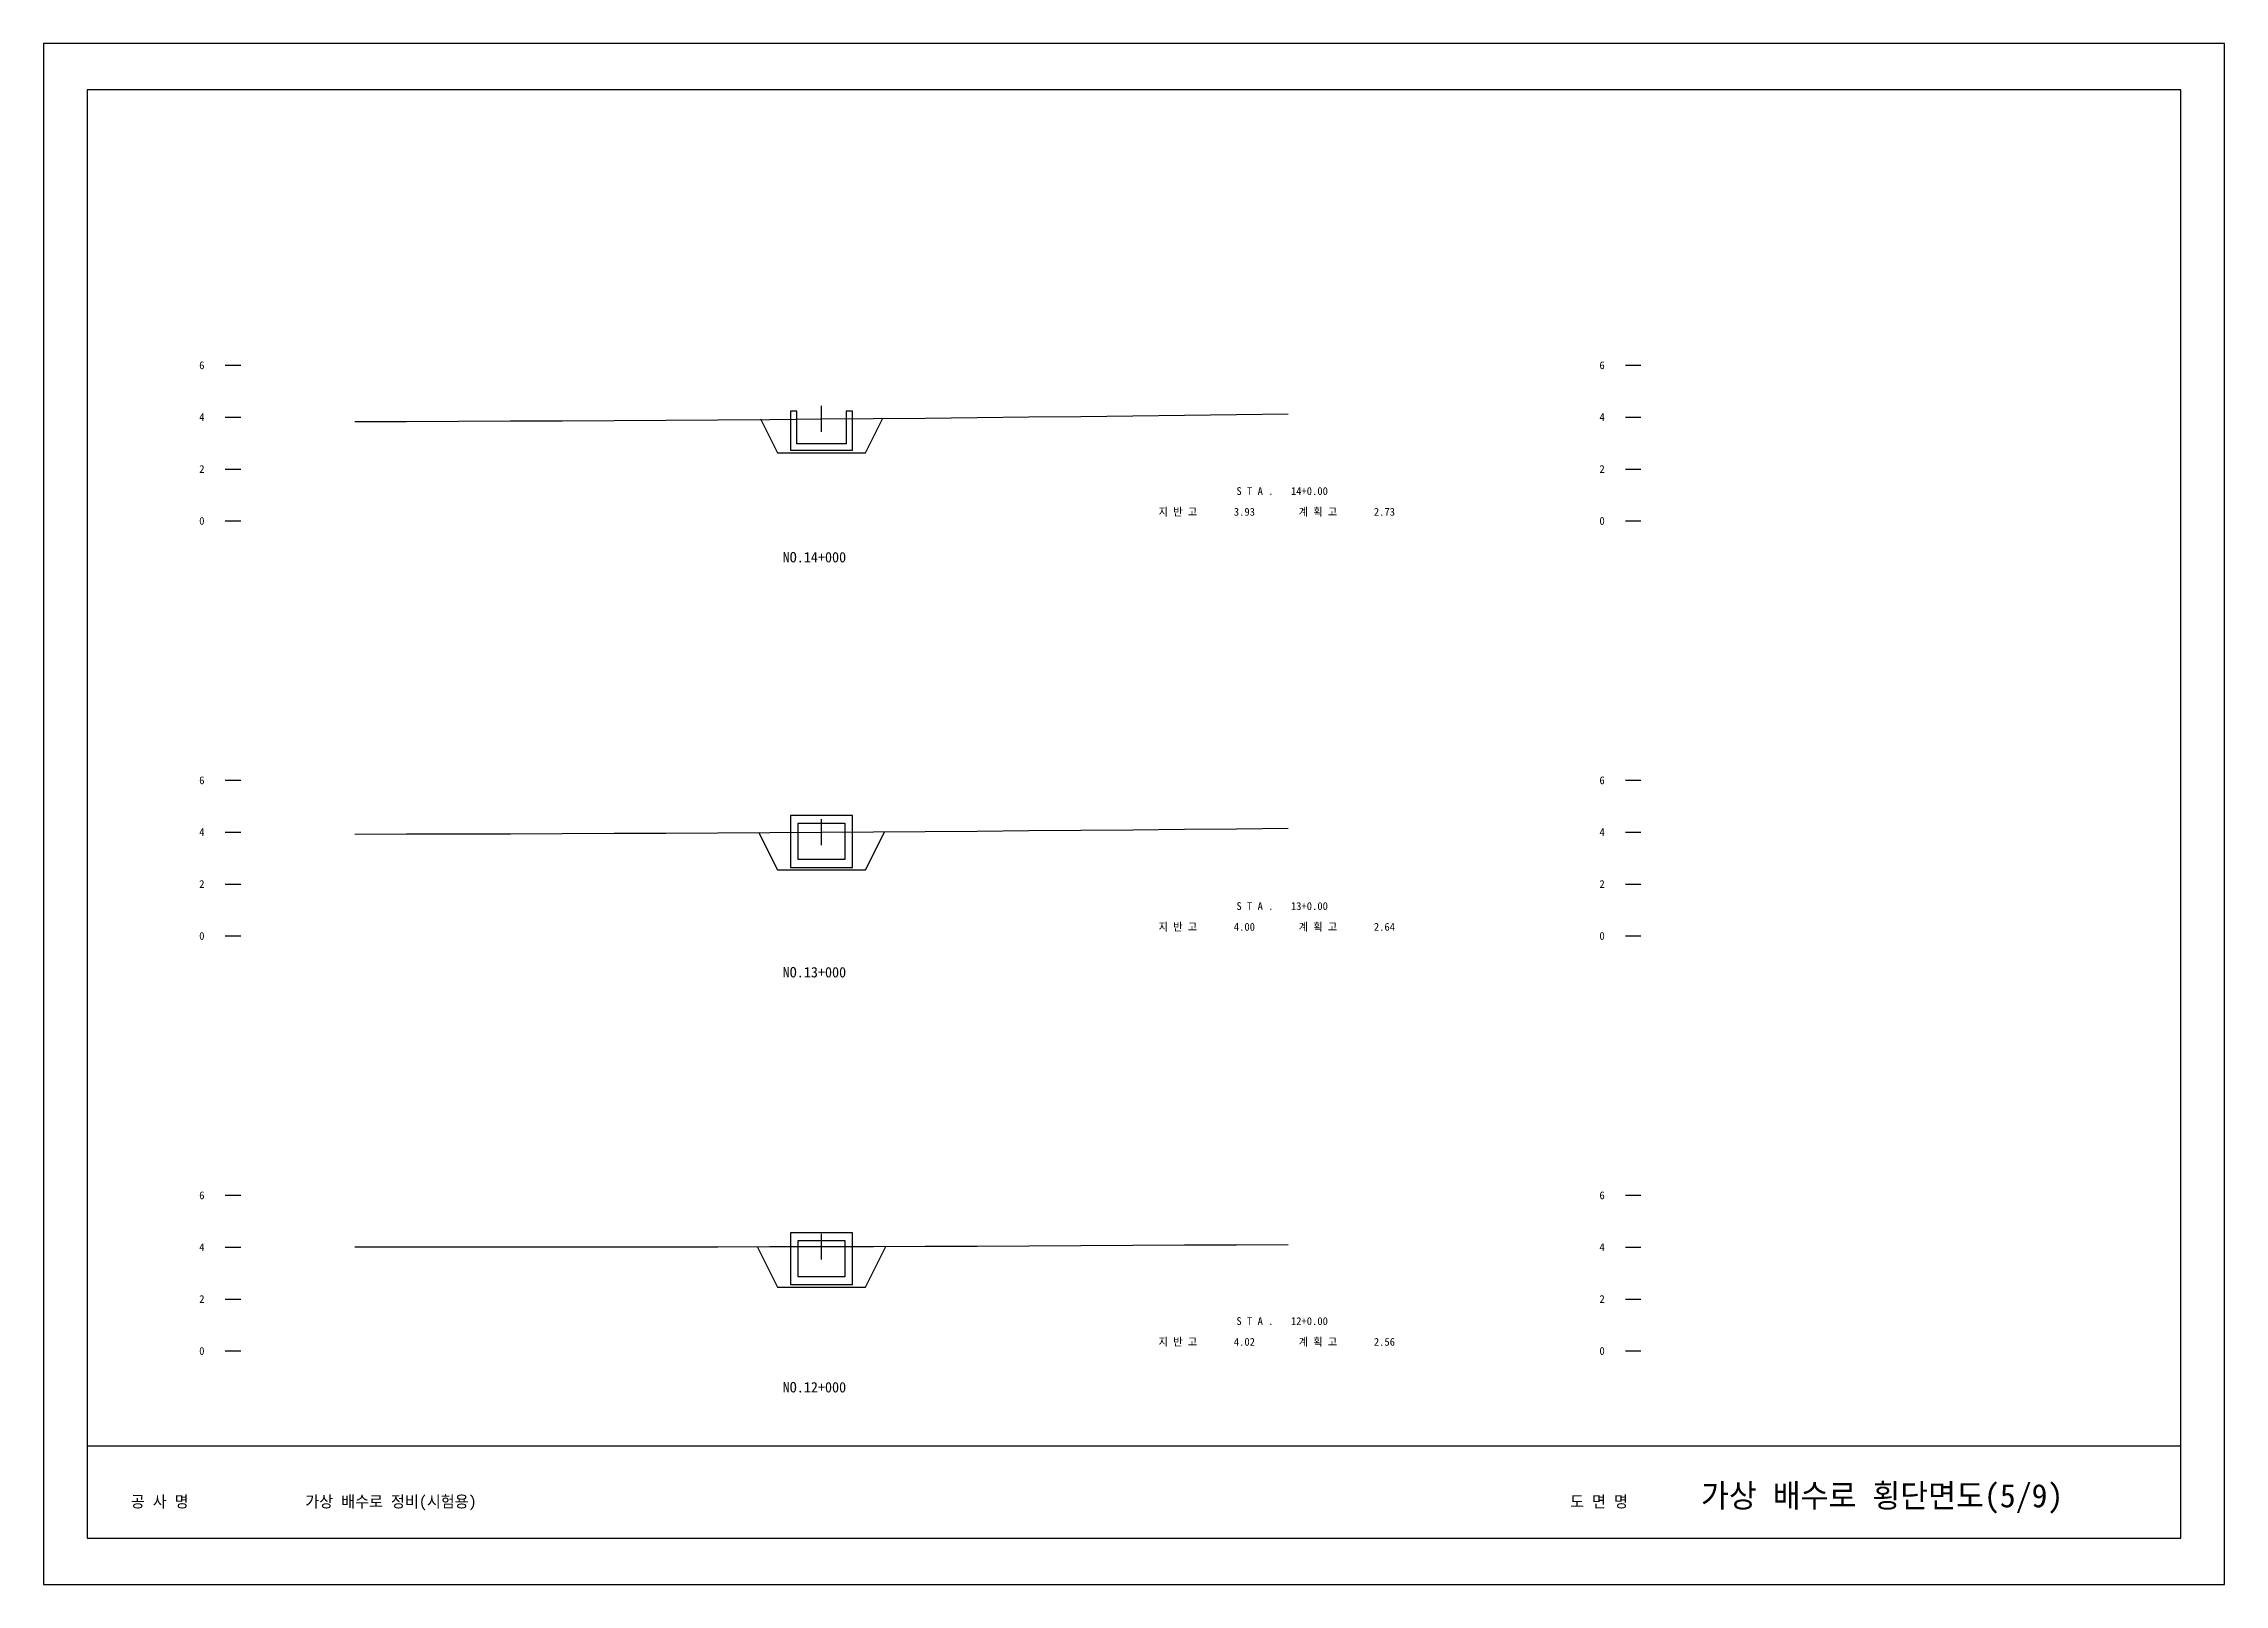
# Model space of a CAD drawing. Header units: millimetres. Extents: x 20000 to 30844, y 0 to 659.
# Drawn here: x 30380 to 30464.1, y 0 to 59.4 of the extents above; entities that cross this region are included whole.
import ezdxf

# ---------------------------------------------------------------- set-up
doc = ezdxf.new("R2010")
doc.units = ezdxf.units.MM
for name, color, linetype in [('dt1', 7, 'Continuous'), ('FORM', 7, 'Continuous'), ('GROUND', 3, 'Continuous'), ('STATION', 2, 'Continuous'), ('TICK', 1, 'Continuous'), ('계획선', 5, 'Continuous'), ('구조물', 4, 'Continuous')]:
    doc.layers.add(name, color=color, linetype=linetype)

msp = doc.modelspace()

# ---------------------------------------------------------------- linework, layer by layer
at = {"layer": 'dt1'}
for p, q in [((30387, 47), (30387.6, 47)), ((30441, 47), (30441.6, 47)), ((30387, 45), (30387.6, 45)), ((30441, 45), (30441.6, 45)), ((30387, 43), (30387.6, 43)), ((30441, 43), (30441.6, 43)), ((30387, 41), (30387.6, 41)), ((30441, 41), (30441.6, 41)), ((30387, 31), (30387.6, 31)), ((30441, 31), (30441.6, 31)), ((30387, 29), (30387.6, 29)), ((30441, 29), (30441.6, 29)), ((30387, 27), (30387.6, 27)), ((30441, 27), (30441.6, 27)), ((30387, 25), (30387.6, 25)), ((30441, 25), (30441.6, 25)), ((30387, 15), (30387.6, 15)), ((30441, 15), (30441.6, 15)), ((30387, 13), (30387.6, 13)), ((30441, 13), (30441.6, 13)), ((30387, 11), (30387.6, 11)), ((30441, 11), (30441.6, 11)), ((30387, 9), (30387.6, 9)), ((30441, 9), (30441.6, 9))]:
    msp.add_line(p, q, dxfattribs=at)
at = {"layer": 'FORM'}
msp.add_line((30381.682, 5.346), (30462.418, 5.346), dxfattribs=at)
for points in [[(30380, 0), (30464.1, 0), (30464.1, 59.4), (30380, 59.4)], [(30381.682, 1.782), (30462.418, 1.782), (30462.418, 57.618), (30381.682, 57.618)]]:
    msp.add_lwpolyline(points, close=True, dxfattribs=at)
at = {"layer": 'GROUND'}
for points in [[(30392, 44.831), (30394, 44.837), (30396, 44.844), (30398, 44.852), (30400, 44.861), (30402, 44.872), (30404, 44.884), (30406, 44.898), (30408, 44.913), (30410, 44.929), (30412, 44.947), (30414, 44.965), (30416, 44.985), (30418, 45.007), (30420, 45.029), (30422, 45.052), (30424, 45.076), (30426, 45.102), (30428, 45.127)], [(30392, 28.926), (30394, 28.93), (30396, 28.935), (30398, 28.941), (30400, 28.948), (30402, 28.956), (30404, 28.965), (30406, 28.975), (30408, 28.986), (30410, 28.998), (30412, 29.011), (30414, 29.026), (30416, 29.041), (30418, 29.058), (30420, 29.075), (30422, 29.094), (30424, 29.113), (30426, 29.133), (30428, 29.154)], [(30392, 13.011), (30394, 13.01), (30396, 13.009), (30398, 13.009), (30400, 13.01), (30402, 13.011), (30404, 13.013), (30406, 13.016), (30408, 13.02), (30410, 13.025), (30412, 13.03), (30414, 13.037), (30416, 13.044), (30418, 13.053), (30420, 13.062), (30422, 13.073), (30424, 13.084), (30426, 13.096), (30428, 13.109)]]:
    msp.add_lwpolyline(points, dxfattribs=at)
at = {"layer": 'TICK'}
for p, q in [((30410, 44.43), (30410, 45.43)), ((30410, 28.5), (30410, 29.5)), ((30410, 12.52), (30410, 13.52))]:
    msp.add_line(p, q, dxfattribs=at)
at = {"layer": '계획선'}
for points in [[(30407.648, 44.93), (30408.3, 43.626), (30411.7, 43.626), (30412.352, 44.93)], [(30407.571, 29), (30408.3, 27.542), (30411.7, 27.542), (30412.429, 29)], [(30407.519, 13.02), (30408.3, 11.458), (30411.7, 11.458), (30412.481, 13.02)]]:
    msp.add_lwpolyline(points, dxfattribs=at)
at = {"layer": '구조물'}
for points in [[(30408.8, 43.726), (30411.2, 43.726), (30411.2, 45.226), (30410.95, 45.226), (30410.95, 43.976), (30409.05, 43.976), (30409.05, 45.226), (30408.8, 45.226)], [(30408.8, 27.642), (30411.2, 27.642), (30411.2, 29.642), (30408.8, 29.642)], [(30409.1, 27.942), (30409.1, 29.342), (30410.9, 29.342), (30410.9, 27.942)], [(30408.8, 11.558), (30411.2, 11.558), (30411.2, 13.558), (30408.8, 13.558)], [(30409.1, 11.858), (30409.1, 13.258), (30410.9, 13.258), (30410.9, 11.858)]]:
    msp.add_lwpolyline(points, close=True, dxfattribs=at)

# ---------------------------------------------------------------- texts
for s, p in [('S T A .', (30426, 42)), ('14+0.00', (30428.1, 42)), ('지 반 고', (30423, 41.2)), ('3.93', (30425.9, 41.2)), ('계 획 고', (30428.4, 41.2)), ('2.73', (30431.3, 41.2)), ('S T A .', (30426, 26)), ('13+0.00', (30428.1, 26)), ('지 반 고', (30423, 25.2)), ('4.00', (30425.9, 25.2)), ('계 획 고', (30428.4, 25.2)), ('2.64', (30431.3, 25.2)), ('S T A .', (30426, 10)), ('12+0.00', (30428.1, 10)), ('지 반 고', (30423, 9.2)), ('4.02', (30425.9, 9.2)), ('계 획 고', (30428.4, 9.2)), ('2.56', (30431.3, 9.2))]:
    msp.add_text(s, height=0.3).set_placement(p)
at = {"layer": 'dt1'}
for s, p in [('6', (30386, 46.85)), ('6', (30440, 46.85)), ('4', (30386, 44.85)), ('4', (30440, 44.85)), ('2', (30386, 42.85)), ('2', (30440, 42.85)), ('0', (30386, 40.85)), ('0', (30440, 40.85)), ('6', (30386, 30.85)), ('6', (30440, 30.85)), ('4', (30386, 28.85)), ('4', (30440, 28.85)), ('2', (30386, 26.85)), ('2', (30440, 26.85)), ('0', (30386, 24.85)), ('0', (30440, 24.85)), ('6', (30386, 14.85)), ('6', (30440, 14.85)), ('4', (30386, 12.85)), ('4', (30440, 12.85)), ('2', (30386, 10.85)), ('2', (30440, 10.85)), ('0', (30386, 8.85)), ('0', (30440, 8.85))]:
    msp.add_text(s, height=0.3, dxfattribs=at).set_placement(p)
at = {"layer": 'FORM'}
for s, height, p in [('공 사 명', 0.45, (30383.364, 2.97)), ('가상 배수로 정비(시험용)', 0.45, (30390.092, 2.97)), ('도 면 명', 0.45, (30438.87, 2.97)), ('가상 배수로 횡단면도(5/9)', 0.9, (30443.916, 2.97))]:
    msp.add_text(s, height=height, dxfattribs=at).set_placement(p)
at = {"layer": 'STATION'}
for s, p in [('NO.14+000', (30408.5, 39.4)), ('NO.13+000', (30408.5, 23.4)), ('NO.12+000', (30408.5, 7.4))]:
    msp.add_text(s, height=0.4, dxfattribs=at).set_placement(p)

doc.saveas('drawing.dxf')
